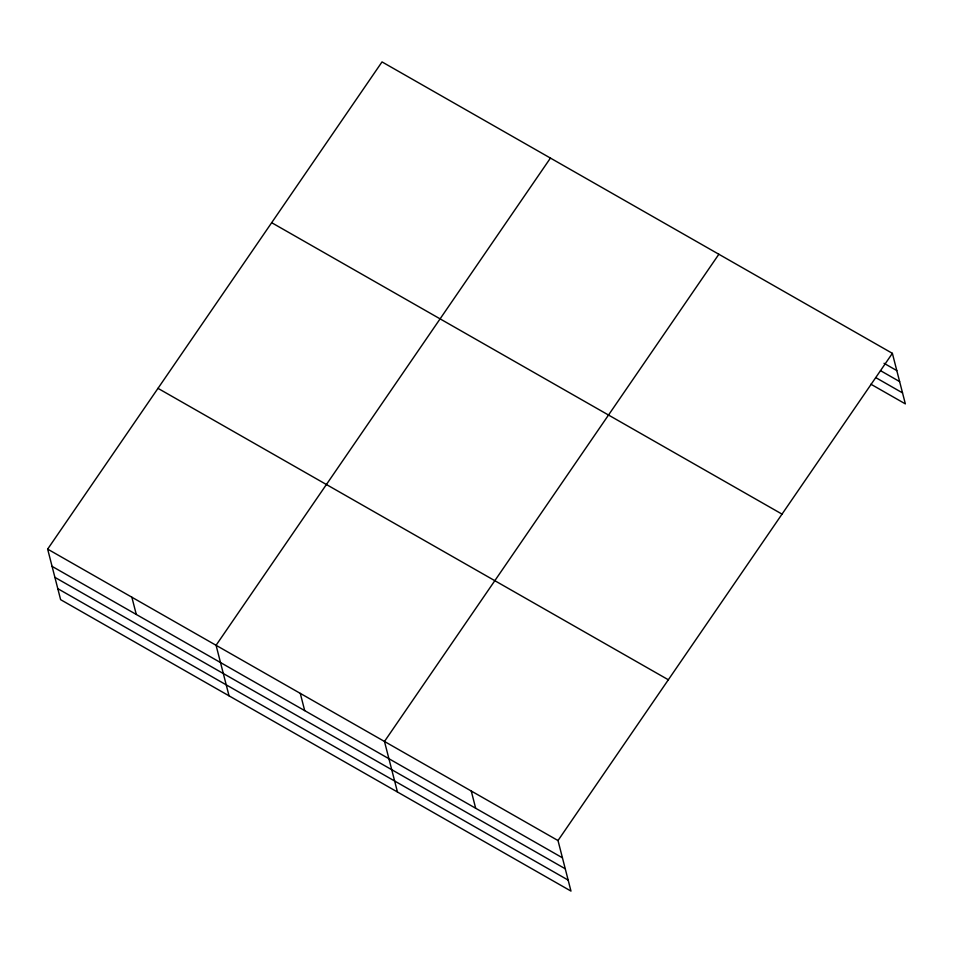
<?xml version="1.0" encoding="UTF-8"?>
<svg xmlns="http://www.w3.org/2000/svg" width="953" height="953" viewBox="0 0 953 953"><rect width="100%" height="100%" fill="white"/><g stroke="black" fill="none" stroke-linecap="round" stroke-linejoin="round"><path stroke-width="1.43" d="M47.65 549.119L558.005 840.546L570.978 891.091L60.623 599.663L47.65 549.119L382.022 61.909L892.377 353.337L905.35 403.881L870.899 384.214M550.441 158.079L216.069 645.288L229.042 695.833M718.86 254.26L384.476 741.458L397.461 792.003M558.005 840.546L892.377 353.337M884.039 363.296L896.797 370.586M880.489 370.646L899.62 381.569M875.736 377.591L902.527 392.886M271.676 222.692L782.032 514.12M157.995 388.347L668.339 679.775M52.081 566.368L562.425 857.795M54.893 577.351L565.248 868.779M57.799 588.668L568.155 880.095M471.247 791.002L475.666 808.251M300.278 693.379L304.698 710.616M131.859 597.209L136.291 614.447"/></g></svg>
